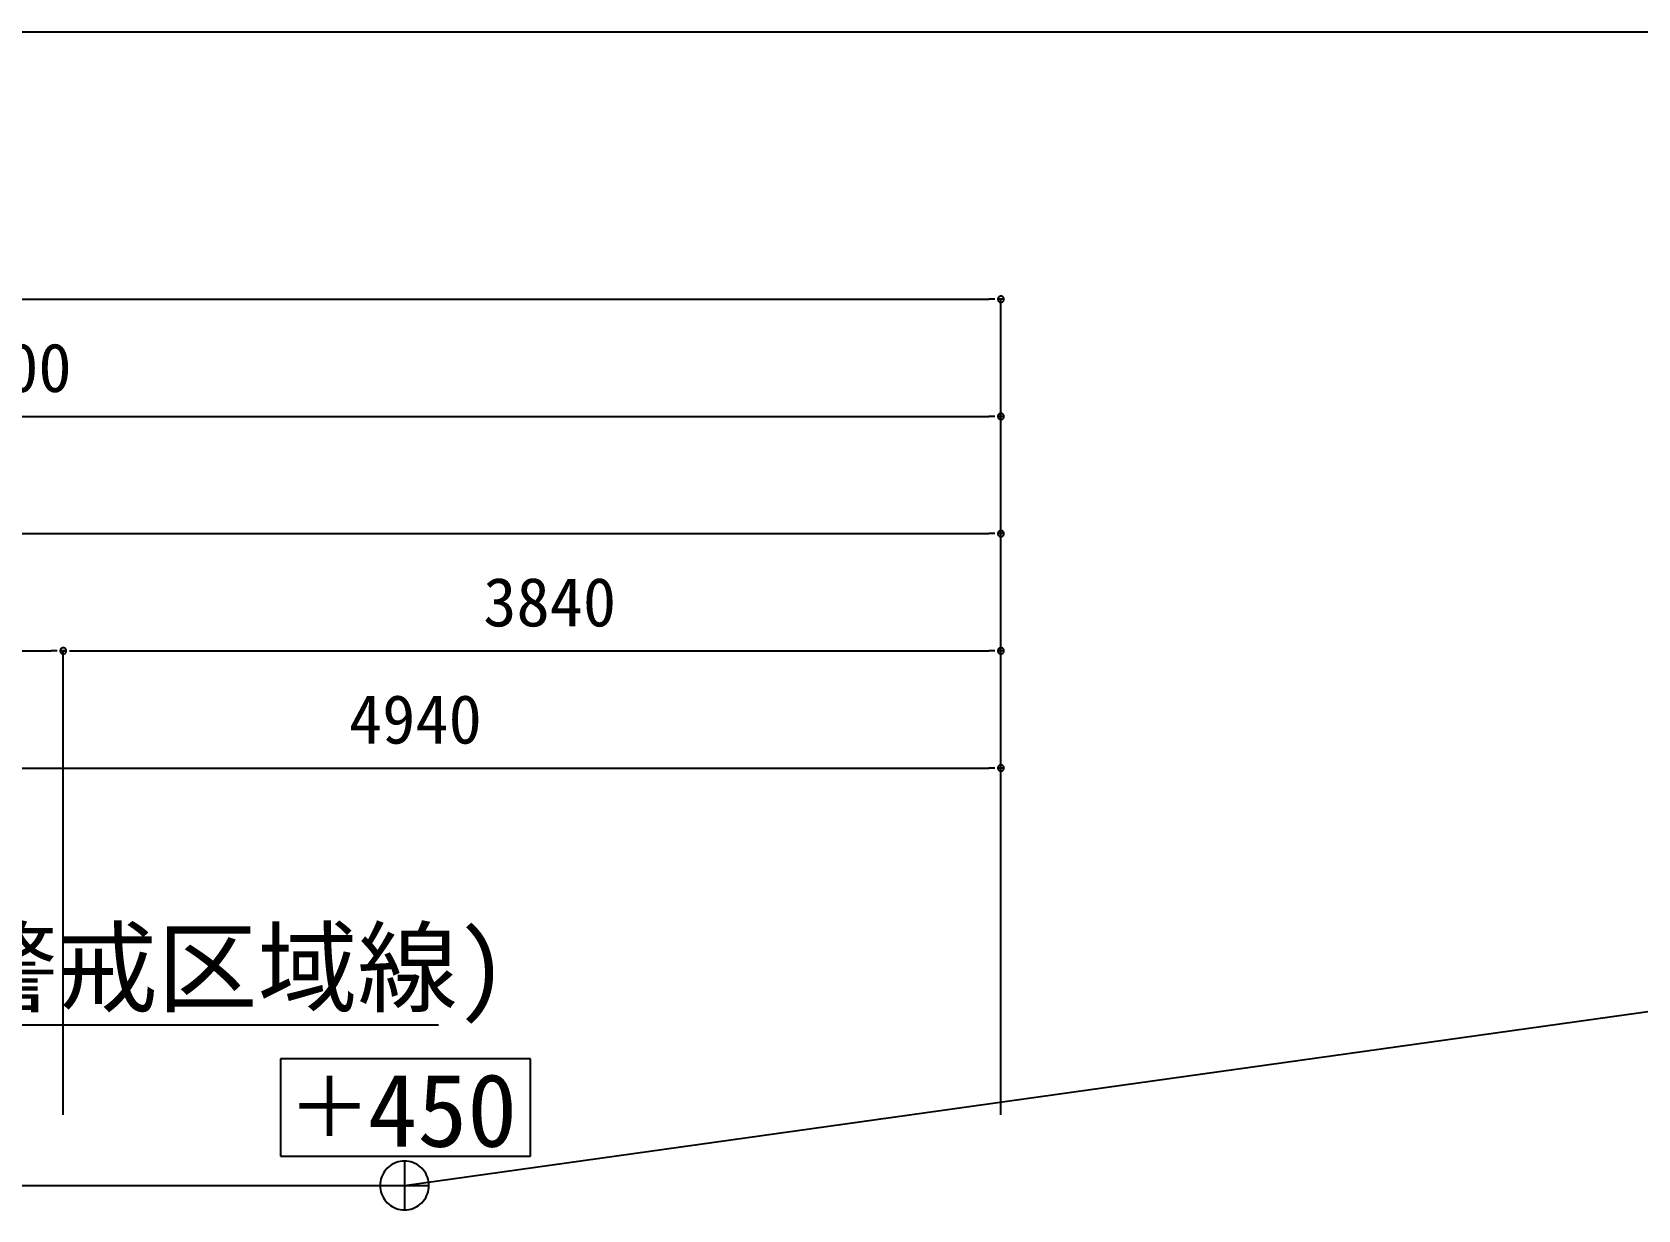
# Model space of a CAD drawing. Header units: millimetres. Extents: x -21029 to 20378, y -14043 to 14043.
# Drawn here: x 5234 to 11811, y 9219 to 14043 of the extents above; entities that cross this region are included whole.
import ezdxf

# ---------------------------------------------------------------- set-up
doc = ezdxf.new("R2010")
doc.units = ezdxf.units.MM
for name, color, linetype in [('0-9', 7, 'Continuous'), ('1-1', 7, 'Continuous'), ('1-6', 7, 'Continuous'), ('1-7', 7, 'Continuous'), ('1-A', 7, 'Continuous')]:
    doc.layers.add(name, color=color, linetype=linetype)
doc.styles.add('JP', font='msgothic.ttc')

msp = doc.modelspace()

# ---------------------------------------------------------------- linework, layer by layer
at = {"layer": '0-9', "color": 7}
for p, q in [((9177, 12948.9), (9152, 12948.9)), ((9214.5, 12948.9), (9189.5, 12948.9)), ((9177, 12468.9), (9152, 12468.9)), ((9214.5, 12468.9), (9189.5, 12468.9)), ((9177, 11988.9), (9152, 11988.9)), ((9214.5, 11988.9), (9189.5, 11988.9)), ((5337, 11508.9), (5312, 11508.9)), ((5374.5, 11508.9), (5349.5, 11508.9)), ((5349.5, 11508.9), (5374.5, 11508.9)), ((5387, 11508.9), (5412, 11508.9)), ((9177, 11508.9), (9152, 11508.9)), ((9214.5, 11508.9), (9189.5, 11508.9)), ((9177, 11028.9), (9152, 11028.9)), ((9214.5, 11028.9), (9189.5, 11028.9))]:
    msp.add_line(p, q, dxfattribs=at)
for points in [[(9214.5, 12948.9), (9214.4, 12949.9), (9214.3, 12951), (9214.1, 12952.1), (9213.7, 12953.1), (9213.3, 12954.1), (9212.8, 12955.1), (9212.2, 12956), (9211.6, 12956.9), (9210.8, 12957.7), (9210, 12958.4), (9209.2, 12959.1), (9208.2, 12959.7), (9207.3, 12960.2), (9206.3, 12960.6), (9205.2, 12960.9), (9204.2, 12961.2), (9203.1, 12961.3), (9202, 12961.4), (9200.9, 12961.3), (9199.8, 12961.2), (9198.7, 12960.9), (9197.7, 12960.6), (9196.7, 12960.2), (9195.7, 12959.7), (9194.8, 12959.1), (9193.9, 12958.4), (9193.1, 12957.7), (9192.4, 12956.9), (9191.7, 12956), (9191.2, 12955.1), (9190.7, 12954.1), (9190.2, 12953.1), (9189.9, 12952.1), (9189.7, 12951), (9189.5, 12949.9), (9189.5, 12948.9), (9189.5, 12947.8), (9189.7, 12946.7), (9189.9, 12945.6), (9190.2, 12944.6), (9190.7, 12943.6), (9191.2, 12942.6), (9191.7, 12941.7), (9192.4, 12940.8), (9193.1, 12940), (9193.9, 12939.3), (9194.8, 12938.6), (9195.7, 12938), (9196.7, 12937.5), (9197.7, 12937.1), (9198.7, 12936.8), (9199.8, 12936.5), (9200.9, 12936.4), (9202, 12936.4), (9203.1, 12936.4), (9204.2, 12936.5), (9205.2, 12936.8), (9206.3, 12937.1), (9207.3, 12937.5), (9208.2, 12938), (9209.2, 12938.6), (9210, 12939.3), (9210.8, 12940), (9211.6, 12940.8), (9212.2, 12941.7), (9212.8, 12942.6), (9213.3, 12943.6), (9213.7, 12944.6), (9214.1, 12945.6), (9214.3, 12946.7), (9214.4, 12947.8), (9214.5, 12948.9)], [(9214.5, 12468.9), (9214.4, 12469.9), (9214.3, 12471), (9214.1, 12472.1), (9213.7, 12473.1), (9213.3, 12474.1), (9212.8, 12475.1), (9212.2, 12476), (9211.6, 12476.9), (9210.8, 12477.7), (9210, 12478.4), (9209.2, 12479.1), (9208.2, 12479.7), (9207.3, 12480.2), (9206.3, 12480.6), (9205.2, 12480.9), (9204.2, 12481.2), (9203.1, 12481.3), (9202, 12481.4), (9200.9, 12481.3), (9199.8, 12481.2), (9198.7, 12480.9), (9197.7, 12480.6), (9196.7, 12480.2), (9195.7, 12479.7), (9194.8, 12479.1), (9193.9, 12478.4), (9193.1, 12477.7), (9192.4, 12476.9), (9191.7, 12476), (9191.2, 12475.1), (9190.7, 12474.1), (9190.2, 12473.1), (9189.9, 12472.1), (9189.7, 12471), (9189.5, 12469.9), (9189.5, 12468.9), (9189.5, 12467.8), (9189.7, 12466.7), (9189.9, 12465.6), (9190.2, 12464.6), (9190.7, 12463.6), (9191.2, 12462.6), (9191.7, 12461.7), (9192.4, 12460.8), (9193.1, 12460), (9193.9, 12459.3), (9194.8, 12458.6), (9195.7, 12458), (9196.7, 12457.5), (9197.7, 12457.1), (9198.7, 12456.8), (9199.8, 12456.5), (9200.9, 12456.4), (9202, 12456.4), (9203.1, 12456.4), (9204.2, 12456.5), (9205.2, 12456.8), (9206.3, 12457.1), (9207.3, 12457.5), (9208.2, 12458), (9209.2, 12458.6), (9210, 12459.3), (9210.8, 12460), (9211.6, 12460.8), (9212.2, 12461.7), (9212.8, 12462.6), (9213.3, 12463.6), (9213.7, 12464.6), (9214.1, 12465.6), (9214.3, 12466.7), (9214.4, 12467.8), (9214.5, 12468.9)], [(9214.5, 11988.9), (9214.4, 11989.9), (9214.3, 11991), (9214.1, 11992.1), (9213.7, 11993.1), (9213.3, 11994.1), (9212.8, 11995.1), (9212.2, 11996), (9211.6, 11996.9), (9210.8, 11997.7), (9210, 11998.4), (9209.2, 11999.1), (9208.2, 11999.7), (9207.3, 12000.2), (9206.3, 12000.6), (9205.2, 12000.9), (9204.2, 12001.2), (9203.1, 12001.3), (9202, 12001.4), (9200.9, 12001.3), (9199.8, 12001.2), (9198.7, 12000.9), (9197.7, 12000.6), (9196.7, 12000.2), (9195.7, 11999.7), (9194.8, 11999.1), (9193.9, 11998.4), (9193.1, 11997.7), (9192.4, 11996.9), (9191.7, 11996), (9191.2, 11995.1), (9190.7, 11994.1), (9190.2, 11993.1), (9189.9, 11992.1), (9189.7, 11991), (9189.5, 11989.9), (9189.5, 11988.9), (9189.5, 11987.8), (9189.7, 11986.7), (9189.9, 11985.6), (9190.2, 11984.6), (9190.7, 11983.6), (9191.2, 11982.6), (9191.7, 11981.7), (9192.4, 11980.8), (9193.1, 11980), (9193.9, 11979.3), (9194.8, 11978.6), (9195.7, 11978), (9196.7, 11977.5), (9197.7, 11977.1), (9198.7, 11976.8), (9199.8, 11976.5), (9200.9, 11976.4), (9202, 11976.4), (9203.1, 11976.4), (9204.2, 11976.5), (9205.2, 11976.8), (9206.3, 11977.1), (9207.3, 11977.5), (9208.2, 11978), (9209.2, 11978.6), (9210, 11979.3), (9210.8, 11980), (9211.6, 11980.8), (9212.2, 11981.7), (9212.8, 11982.6), (9213.3, 11983.6), (9213.7, 11984.6), (9214.1, 11985.6), (9214.3, 11986.7), (9214.4, 11987.8), (9214.5, 11988.9)], [(5374.5, 11508.9), (5374.4, 11509.9), (5374.3, 11511), (5374.1, 11512.1), (5373.7, 11513.1), (5373.3, 11514.1), (5372.8, 11515.1), (5372.2, 11516), (5371.6, 11516.9), (5370.8, 11517.7), (5370, 11518.4), (5369.2, 11519.1), (5368.2, 11519.7), (5367.3, 11520.2), (5366.3, 11520.6), (5365.2, 11520.9), (5364.2, 11521.2), (5363.1, 11521.3), (5362, 11521.4), (5360.9, 11521.3), (5359.8, 11521.2), (5358.7, 11520.9), (5357.7, 11520.6), (5356.7, 11520.2), (5355.7, 11519.7), (5354.8, 11519.1), (5353.9, 11518.4), (5353.1, 11517.7), (5352.4, 11516.9), (5351.7, 11516), (5351.2, 11515.1), (5350.7, 11514.1), (5350.2, 11513.1), (5349.9, 11512.1), (5349.7, 11511), (5349.5, 11509.9), (5349.5, 11508.9), (5349.5, 11507.8), (5349.7, 11506.7), (5349.9, 11505.6), (5350.2, 11504.6), (5350.7, 11503.6), (5351.2, 11502.6), (5351.7, 11501.7), (5352.4, 11500.8), (5353.1, 11500), (5353.9, 11499.3), (5354.8, 11498.6), (5355.7, 11498), (5356.7, 11497.5), (5357.7, 11497.1), (5358.7, 11496.8), (5359.8, 11496.5), (5360.9, 11496.4), (5362, 11496.4), (5363.1, 11496.4), (5364.2, 11496.5), (5365.2, 11496.8), (5366.3, 11497.1), (5367.3, 11497.5), (5368.2, 11498), (5369.2, 11498.6), (5370, 11499.3), (5370.8, 11500), (5371.6, 11500.8), (5372.2, 11501.7), (5372.8, 11502.6), (5373.3, 11503.6), (5373.7, 11504.6), (5374.1, 11505.6), (5374.3, 11506.7), (5374.4, 11507.8), (5374.5, 11508.9)], [(5349.5, 11508.9), (5349.5, 11507.8), (5349.7, 11506.7), (5349.9, 11505.6), (5350.2, 11504.6), (5350.7, 11503.6), (5351.2, 11502.6), (5351.7, 11501.7), (5352.4, 11500.8), (5353.1, 11500), (5353.9, 11499.3), (5354.8, 11498.6), (5355.7, 11498), (5356.7, 11497.5), (5357.7, 11497.1), (5358.7, 11496.8), (5359.8, 11496.5), (5360.9, 11496.4), (5362, 11496.4), (5363.1, 11496.4), (5364.2, 11496.5), (5365.2, 11496.8), (5366.3, 11497.1), (5367.3, 11497.5), (5368.2, 11498), (5369.2, 11498.6), (5370, 11499.3), (5370.8, 11500), (5371.6, 11500.8), (5372.2, 11501.7), (5372.8, 11502.6), (5373.3, 11503.6), (5373.7, 11504.6), (5374.1, 11505.6), (5374.3, 11506.7), (5374.4, 11507.8), (5374.5, 11508.9), (5374.4, 11509.9), (5374.3, 11511), (5374.1, 11512.1), (5373.7, 11513.1), (5373.3, 11514.1), (5372.8, 11515.1), (5372.2, 11516), (5371.6, 11516.9), (5370.8, 11517.7), (5370, 11518.4), (5369.2, 11519.1), (5368.2, 11519.7), (5367.3, 11520.2), (5366.3, 11520.6), (5365.2, 11520.9), (5364.2, 11521.2), (5363.1, 11521.3), (5362, 11521.4), (5360.9, 11521.3), (5359.8, 11521.2), (5358.7, 11520.9), (5357.7, 11520.6), (5356.7, 11520.2), (5355.7, 11519.7), (5354.8, 11519.1), (5353.9, 11518.4), (5353.1, 11517.7), (5352.4, 11516.9), (5351.7, 11516), (5351.2, 11515.1), (5350.7, 11514.1), (5350.2, 11513.1), (5349.9, 11512.1), (5349.7, 11511), (5349.5, 11509.9), (5349.5, 11508.9)], [(9214.5, 11508.9), (9214.4, 11509.9), (9214.3, 11511), (9214.1, 11512.1), (9213.7, 11513.1), (9213.3, 11514.1), (9212.8, 11515.1), (9212.2, 11516), (9211.6, 11516.9), (9210.8, 11517.7), (9210, 11518.4), (9209.2, 11519.1), (9208.2, 11519.7), (9207.3, 11520.2), (9206.3, 11520.6), (9205.2, 11520.9), (9204.2, 11521.2), (9203.1, 11521.3), (9202, 11521.4), (9200.9, 11521.3), (9199.8, 11521.2), (9198.7, 11520.9), (9197.7, 11520.6), (9196.7, 11520.2), (9195.7, 11519.7), (9194.8, 11519.1), (9193.9, 11518.4), (9193.1, 11517.7), (9192.4, 11516.9), (9191.7, 11516), (9191.2, 11515.1), (9190.7, 11514.1), (9190.2, 11513.1), (9189.9, 11512.1), (9189.7, 11511), (9189.5, 11509.9), (9189.5, 11508.9), (9189.5, 11507.8), (9189.7, 11506.7), (9189.9, 11505.6), (9190.2, 11504.6), (9190.7, 11503.6), (9191.2, 11502.6), (9191.7, 11501.7), (9192.4, 11500.8), (9193.1, 11500), (9193.9, 11499.3), (9194.8, 11498.6), (9195.7, 11498), (9196.7, 11497.5), (9197.7, 11497.1), (9198.7, 11496.8), (9199.8, 11496.5), (9200.9, 11496.4), (9202, 11496.4), (9203.1, 11496.4), (9204.2, 11496.5), (9205.2, 11496.8), (9206.3, 11497.1), (9207.3, 11497.5), (9208.2, 11498), (9209.2, 11498.6), (9210, 11499.3), (9210.8, 11500), (9211.6, 11500.8), (9212.2, 11501.7), (9212.8, 11502.6), (9213.3, 11503.6), (9213.7, 11504.6), (9214.1, 11505.6), (9214.3, 11506.7), (9214.4, 11507.8), (9214.5, 11508.9)], [(9214.5, 11028.9), (9214.4, 11029.9), (9214.3, 11031), (9214.1, 11032.1), (9213.7, 11033.1), (9213.3, 11034.1), (9212.8, 11035.1), (9212.2, 11036), (9211.6, 11036.9), (9210.8, 11037.7), (9210, 11038.4), (9209.2, 11039.1), (9208.2, 11039.7), (9207.3, 11040.2), (9206.3, 11040.6), (9205.2, 11040.9), (9204.2, 11041.2), (9203.1, 11041.3), (9202, 11041.4), (9200.9, 11041.3), (9199.8, 11041.2), (9198.7, 11040.9), (9197.7, 11040.6), (9196.7, 11040.2), (9195.7, 11039.7), (9194.8, 11039.1), (9193.9, 11038.4), (9193.1, 11037.7), (9192.4, 11036.9), (9191.7, 11036), (9191.2, 11035.1), (9190.7, 11034.1), (9190.2, 11033.1), (9189.9, 11032.1), (9189.7, 11031), (9189.5, 11029.9), (9189.5, 11028.9), (9189.5, 11027.8), (9189.7, 11026.7), (9189.9, 11025.6), (9190.2, 11024.6), (9190.7, 11023.6), (9191.2, 11022.6), (9191.7, 11021.7), (9192.4, 11020.8), (9193.1, 11020), (9193.9, 11019.3), (9194.8, 11018.6), (9195.7, 11018), (9196.7, 11017.5), (9197.7, 11017.1), (9198.7, 11016.8), (9199.8, 11016.5), (9200.9, 11016.4), (9202, 11016.4), (9203.1, 11016.4), (9204.2, 11016.5), (9205.2, 11016.8), (9206.3, 11017.1), (9207.3, 11017.5), (9208.2, 11018), (9209.2, 11018.6), (9210, 11019.3), (9210.8, 11020), (9211.6, 11020.8), (9212.2, 11021.7), (9212.8, 11022.6), (9213.3, 11023.6), (9213.7, 11024.6), (9214.1, 11025.6), (9214.3, 11026.7), (9214.4, 11027.8), (9214.5, 11028.9)]]:
    msp.add_lwpolyline(points, dxfattribs=at)
at = {"layer": '1-1', "color": 7}
for p, q in [((-8908, 12948.9), (9152, 12948.9)), ((9202, 9608.9), (9202, 12948.9)), ((952, 12468.9), (9152, 12468.9)), ((9202, 9608.9), (9202, 12468.9)), ((-7808, 11988.9), (9152, 11988.9)), ((9202, 9608.9), (9202, 11988.9)), ((4312, 11508.9), (5312, 11508.9)), ((5362, 9608.9), (5362, 11508.9)), ((5362, 9608.9), (5362, 11508.9)), ((5412, 11508.9), (9152, 11508.9)), ((9202, 9608.9), (9202, 11508.9)), ((4312, 11028.9), (9152, 11028.9)), ((9202, 9608.9), (9202, 11028.9))]:
    msp.add_line(p, q, dxfattribs=at)
at = {"layer": '1-6', "color": 1}
msp.add_line((20200.8, 14042.9), (-20200.8, 14042.9), dxfattribs=at)
at = {"layer": '1-7', "color": 1}
for p, q in [((7276, 9838.3), (6251.1, 9838.3)), ((6251.1, 9838.3), (6251.1, 9439.8)), ((7276, 9439.8), (7276, 9838.3)), ((6251.1, 9439.8), (7276, 9439.8))]:
    msp.add_line(p, q, dxfattribs=at)
at = {"layer": '1-A', "color": 7}
for p, q in [((6759.5, 9319.2), (14259.5, 10369.2)), ((2113.6, 9977.5), (6898.1, 9977.5)), ((6759.5, 9419.2), (6759.5, 9219.2)), ((-4340.5, 9319.2), (6759.5, 9319.2)), ((6659.5, 9319.2), (6859.5, 9319.2))]:
    msp.add_line(p, q, dxfattribs=at)
msp.add_lwpolyline([(6859.5, 9319.2), (6859.2, 9327.9), (6858, 9336.5), (6856.1, 9345), (6853.5, 9353.4), (6850.2, 9361.4), (6846.2, 9369.2), (6841.5, 9376.5), (6836.2, 9383.4), (6830.3, 9389.9), (6823.8, 9395.8), (6816.9, 9401.1), (6809.5, 9405.8), (6801.8, 9409.8), (6793.8, 9413.1), (6785.4, 9415.7), (6776.9, 9417.6), (6768.3, 9418.8), (6759.5, 9419.2), (6750.8, 9418.8), (6742.2, 9417.6), (6733.7, 9415.7), (6725.3, 9413.1), (6717.3, 9409.8), (6709.5, 9405.8), (6702.2, 9401.1), (6695.3, 9395.8), (6688.8, 9389.9), (6682.9, 9383.4), (6677.6, 9376.5), (6672.9, 9369.2), (6668.9, 9361.4), (6665.6, 9353.4), (6663, 9345), (6661.1, 9336.5), (6659.9, 9327.9), (6659.5, 9319.2), (6659.9, 9310.4), (6661.1, 9301.8), (6663, 9293.3), (6665.6, 9285), (6668.9, 9276.9), (6672.9, 9269.2), (6677.6, 9261.8), (6682.9, 9254.9), (6688.8, 9248.4), (6695.3, 9242.6), (6702.2, 9237.2), (6709.5, 9232.6), (6717.3, 9228.5), (6725.3, 9225.2), (6733.7, 9222.6), (6742.2, 9220.7), (6750.8, 9219.5), (6759.5, 9219.2), (6768.3, 9219.5), (6776.9, 9220.7), (6785.4, 9222.6), (6793.8, 9225.2), (6801.8, 9228.5), (6809.5, 9232.6), (6816.9, 9237.2), (6823.8, 9242.6), (6830.3, 9248.4), (6836.2, 9254.9), (6841.5, 9261.8), (6846.2, 9269.2), (6850.2, 9276.9), (6853.5, 9285), (6856.1, 9293.3), (6858, 9301.8), (6859.2, 9310.4), (6859.5, 9319.2)], dxfattribs=at)

# ---------------------------------------------------------------- texts
at = {"layer": '1-1', "color": 7, "style": 'JP'}
for s, p in [('8300', (4852, 12568.9)), ('3840', (7082, 11608.9)), ('4940', (6532, 11128.9))]:
    msp.add_text(s, height=200, dxfattribs=at).set_placement(p)
at = {"layer": '1-7', "color": 7, "style": 'JP'}
for s, height, p in [('＋', 250, (6282, 9517.2)), ('450', 300, (6608.4, 9477.7))]:
    msp.add_text(s, height=height, dxfattribs=at).set_placement(p)
at = {"layer": '1-A', "color": 7, "style": 'JP'}
msp.add_text('(土砂災害特別警戒区域線)', height=300, dxfattribs=at).set_placement((2270.8, 10061.6))

doc.saveas('drawing.dxf')
